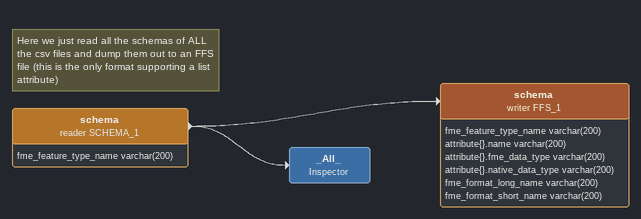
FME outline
Note: Here we just read all the schemas of ALL the csv files and dump them out to an FFS file (this is the only format supporting a list attribute)
schema (reader SCHEMA_1)
    attributes: fme_feature_type_name varchar(200)
    -> _All_
    -> schema (writer FFS_1)
schema (writer FFS_1)
    attributes: fme_feature_type_name varchar(200), attribute{}.name varchar(200), attribute{}.fme_data_type varchar(200), attribute{}.native_data_type varchar(200), fme_format_long_name varchar(200), fme_format_short_name varchar(200)
_All_: Inspector
